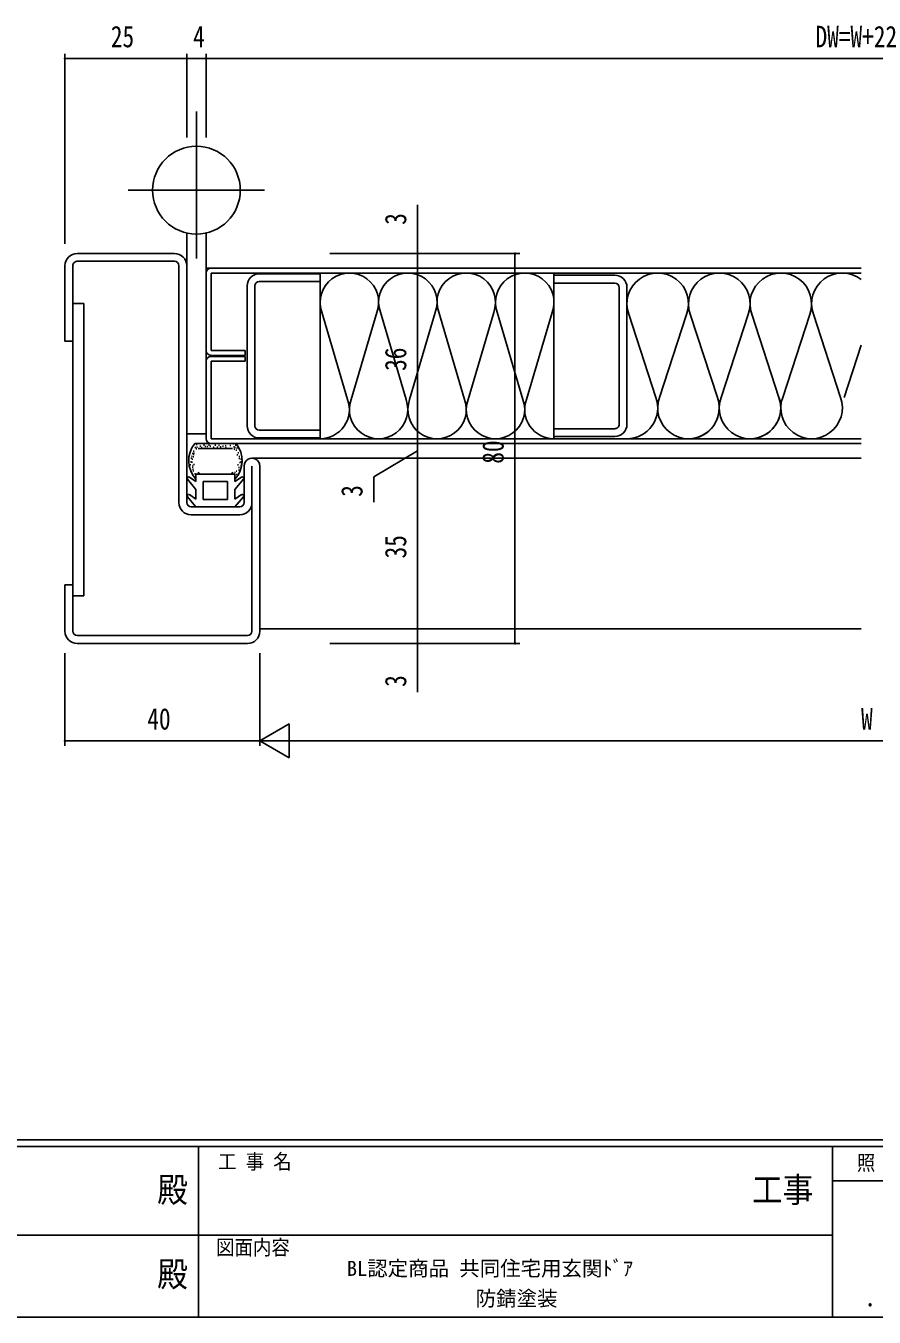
# Model space of a CAD drawing. Units: millimetres, scale not verified. Extents: x -397 to 397, y -282 to 282.
# Drawn here: x -44.4 to 129.8, y -282.1 to -17.1 of the extents above; entities that cross this region are included whole.
import ezdxf
from ezdxf.enums import TextEntityAlignment as Align

# ---------------------------------------------------------------- set-up
doc = ezdxf.new("R2010")
doc.units = ezdxf.units.MM
doc.header["$LTSCALE"] = 2
for name, color, linetype in [('0-1_USER1', 3, 'Continuous'), ('0-2_YKK_11', 7, 'Continuous'), ('0-3_YKK_12', 2, 'Continuous'), ('0-4_YKK_13', 4, 'Continuous'), ('0-6_YKK_D', 6, 'Continuous'), ('0-7_YKK_ZWAK', 7, 'Continuous')]:
    doc.layers.add(name, color=color, linetype=linetype)
doc.styles.add('ＭＳ ゴシック', font='')
doc.styles.get('ＭＳ ゴシック').set_extended_font_data('MS Gothic')

msp = doc.modelspace()

# ---------------------------------------------------------------- linework, layer by layer
at = {"layer": '0-2_YKK_11'}
for p, q in [((-13.818, -63.856), (-33.818, -63.856)), ((-33.818, -65.456), (-13.818, -65.456)), ((-12.918, -66.356), (-12.918, -114.956)), ((-11.318, -114.956), (-11.318, -66.356)), ((1.082, -70.506), (1.082, -99.206)), ((2.682, -99.206), (2.682, -70.506)), ((77.468, -98.906), (77.468, -70.806)), ((79.068, -70.806), (79.068, -98.906)), ((0.482, -107.456), (0.482, -114.956)), ((2.082, -107.456), (2.082, -141.356)), ((3.682, -141.356), (3.682, -107.456)), ((-0.418, -115.856), (-10.418, -115.856)), ((-10.418, -117.456), (-0.418, -117.456)), ((1.182, -142.256), (-33.817, -142.256)), ((-33.818, -143.856), (1.182, -143.856))]:
    msp.add_line(p, q, dxfattribs=at)
for points in [[(-36.318, -66.356), (-36.318, -81.856), (-34.718, -81.856), (-34.718, -66.356)], [(3.582, -69.606), (16.082, -69.606), (16.082, -68.006), (3.582, -68.006)], [(76.568, -69.906), (64.068, -69.906), (64.068, -68.306), (76.568, -68.306)], [(3.582, -101.706), (16.082, -101.706), (16.082, -100.106), (3.582, -100.106)], [(76.568, -101.406), (64.068, -101.406), (64.068, -99.806), (76.568, -99.806)], [(-34.717, -141.356), (-34.717, -131.856), (-36.318, -131.856), (-36.318, -141.356)]]:
    msp.add_lwpolyline(points, dxfattribs=at)
for centre, radius, start, end in [((-33.818, -66.356), 2.5, 89.99998, 180.00002), ((-33.818, -66.356), 0.9, 89.99998, 180.00002), ((-13.818, -66.356), 2.5, 0, 90.00033), ((-13.818, -66.356), 0.9, 0, 89.99998), ((3.582, -70.506), 2.5, 90.00001, 179.99999), ((76.568, -70.806), 2.5, 359.99999, 89.99997), ((3.582, -70.506), 0.9, 90.00001, 179.99999), ((76.568, -70.806), 0.9, 359.99998, 89.99996), ((3.582, -99.206), 2.5, 180.00001, 269.99999), ((3.582, -99.206), 0.9, 180.00001, 269.99999), ((76.568, -98.906), 2.5, 269.99991, 0), ((76.568, -98.906), 0.9, 269.99995, 359.99999), ((2.082, -107.456), 1.6, 0, 180.00054), ((-10.418, -114.956), 2.5, 180.00002, 270), ((-10.418, -114.956), 0.9, 180.00002, 270), ((-0.418, -114.956), 0.9, 270, 359.99901), ((-0.418, -114.956), 2.5, 270, 0), ((-33.818, -141.356), 2.5, 180.00002, 270), ((-33.817, -141.356), 0.9, 180.00002, 270), ((1.182, -141.356), 0.9, 270, 0), ((1.182, -141.356), 2.5, 270, 0)]:
    msp.add_arc(centre, radius, start, end, dxfattribs=at)
at = {"layer": '0-3_YKK_12'}
for p, q in [((-7.318, -66.856), (-6.318, -66.856)), ((2.082, -105.856), (127.182, -105.856)), ((3.682, -140.856), (127.182, -140.856))]:
    msp.add_line(p, q, dxfattribs=at)
at = {"layer": '0-4_YKK_13'}
for p, q in [((-9.318, -64.856), (-9.318, -34.719)), ((-23.318, -50.856), (4.682, -50.856)), ((-11.318, -59.631), (-11.318, -100.856)), ((-7.318, -59.631), (-7.318, -100.856)), ((-7.318, -83.756), (-7.318, -67.856)), ((-6.318, -66.856), (127.182, -66.856)), ((-6.318, -67.856), (127.182, -67.856)), ((-6.318, -83.756), (-6.318, -67.856)), ((16.082, -67.856), (16.082, -101.856)), ((64.068, -67.856), (64.068, -101.856)), ((84.182, -66.856), (127.182, -66.856)), ((84.182, -67.856), (127.182, -67.856)), ((-32.418, -74.106), (-34.718, -74.106)), ((-34.718, -74.106), (-34.718, -134.106)), ((-32.418, -134.106), (-32.418, -74.106)), ((16.441, -75.899), (21.721, -93.805)), ((27.714, -75.926), (22.447, -93.796)), ((28.441, -75.899), (33.721, -93.805)), ((39.714, -75.926), (34.447, -93.796)), ((40.441, -75.899), (45.721, -93.805)), ((51.714, -75.926), (46.447, -93.796)), ((52.441, -75.899), (57.721, -93.805)), ((63.714, -75.926), (58.447, -93.796)), ((79.446, -76.327), (85.006, -93.377)), ((91.318, -76.355), (85.772, -93.367)), ((92.084, -76.327), (97.644, -93.377)), ((92.084, -76.327), (97.644, -93.377)), ((103.956, -76.355), (98.41, -93.367)), ((103.956, -76.355), (98.41, -93.367)), ((104.722, -76.327), (110.282, -93.377)), ((104.722, -76.327), (110.282, -93.377)), ((116.594, -76.355), (111.048, -93.367)), ((116.594, -76.355), (111.048, -93.367)), ((117.36, -76.327), (122.92, -93.377)), ((-6.318, -83.756), (0.682, -83.756)), ((0.682, -84.756), (-6.318, -84.756)), ((0.682, -83.756), (0.682, -84.756)), ((127.182, -82.642), (123.686, -93.367)), ((-7.318, -85.956), (-7.318, -101.856)), ((0.682, -84.956), (-6.318, -84.956)), ((-6.318, -85.956), (0.682, -85.956)), ((-6.318, -85.956), (-6.318, -101.856)), ((0.682, -85.956), (0.682, -84.956)), ((-11.318, -100.856), (-8.318, -100.856)), ((-10.318, -100.856), (-7.318, -100.856)), ((-1.175, -102.856), (-9.66, -102.856)), ((-9.4, -103.009), (-9.2, -103.009)), ((-7.892, -103.157), (-7.692, -103.157)), ((-6.819, -103.211), (-6.619, -103.211)), ((-6.318, -101.856), (127.182, -101.856)), ((-6.318, -102.856), (127.182, -102.856)), ((-5.55, -103.175), (-5.35, -103.175)), ((-4.817, -103.247), (-4.617, -103.247)), ((-2.494, -103.265), (-2.294, -103.265)), ((-1.813, -102.89), (-1.613, -102.89)), ((-1.384, -103.152), (-1.184, -103.152)), ((84.182, -102.856), (127.182, -102.856)), ((-10.497, -105.848), (-10.297, -105.848)), ((-10.366, -105.455), (-10.166, -105.455)), ((-10.199, -104.858), (-9.999, -104.858)), ((-10.092, -105.586), (-9.892, -105.586)), ((-9.984, -104.381), (-9.784, -104.381)), ((-9.961, -105.085), (-9.761, -105.085)), ((-9.925, -104.846), (-9.725, -104.846)), ((-9.65, -103.641), (-9.45, -103.641)), ((-9.46, -103.94), (-9.26, -103.94)), ((-9.304, -103.558), (-9.104, -103.558)), ((-8.937, -103.856), (-1.898, -103.856)), ((-8.624, -103.354), (-8.424, -103.354)), ((-8.338, -103.64), (-8.138, -103.64)), ((-7.623, -103.426), (-7.423, -103.426)), ((-7.177, -103.443), (-6.977, -103.443)), ((-6.551, -103.354), (-6.351, -103.354)), ((-5.89, -103.586), (-5.69, -103.586)), ((-5.103, -103.586), (-4.903, -103.586)), ((-4.424, -103.533), (-4.224, -103.533)), ((-3.995, -103.39), (-3.795, -103.39)), ((-3.406, -103.336), (-3.206, -103.336)), ((-3.334, -103.729), (-3.134, -103.729)), ((-1.69, -103.551), (-1.49, -103.551)), ((-1.622, -103.999), (-1.422, -103.999)), ((-1.503, -103.653), (-1.303, -103.653)), ((-1.217, -104.238), (-1.017, -104.238)), ((-1.086, -103.761), (-0.886, -103.761)), ((-1.026, -105.156), (-0.826, -105.156)), ((-0.811, -104.775), (-0.611, -104.775)), ((-0.608, -105.49), (-0.408, -105.49)), ((-0.585, -105.908), (-0.385, -105.908)), ((-10.7, -107.244), (-10.5, -107.244)), ((-10.509, -106.612), (-10.309, -106.612)), ((-10.33, -106.636), (-10.13, -106.636)), ((-10.295, -106.039), (-10.095, -106.039)), ((-10.169, -107.659), (-9.969, -107.659)), ((-10.163, -107.327), (-9.963, -107.327)), ((-10.122, -108.082), (-9.922, -108.082)), ((-10.063, -108.469), (-9.863, -108.469)), ((-9.937, -107.16), (-9.737, -107.16)), ((-1.195, -108.492), (-0.995, -108.492)), ((-0.859, -107.232), (-0.659, -107.232)), ((-0.714, -108.316), (-0.514, -108.316)), ((-0.656, -107.753), (-0.456, -107.753)), ((-0.453, -106.731), (-0.253, -106.731)), ((-0.298, -107.339), (-0.098, -107.339)), ((-0.286, -106.051), (-0.086, -106.051)), ((-0.251, -106.588), (-0.051, -106.588)), ((-9.418, -112.256), (-11.162, -110.178)), ((-9.418, -110.637), (-10.765, -109.735)), ((-9.735, -109.09), (-9.535, -109.09)), ((-9.418, -110.637), (-9.418, -109.156)), ((-9.418, -109.156), (-5.418, -109.156)), ((-7.918, -114.356), (-7.918, -110.656)), ((-7.918, -110.656), (-2.918, -110.656)), ((-1.418, -109.156), (-5.418, -109.156)), ((-2.918, -114.356), (-2.918, -110.656)), ((-1.489, -108.821), (-1.289, -108.821)), ((-1.418, -110.637), (-1.418, -109.156)), ((-1.418, -110.637), (-0.07, -109.735)), ((-1.418, -112.256), (0.327, -110.178)), ((-1.137, -109.196), (-0.937, -109.196)), ((-9.418, -115.856), (-11.162, -113.778)), ((-9.418, -114.237), (-10.765, -113.335)), ((-9.418, -114.237), (-9.418, -112.256)), ((-1.418, -114.237), (-1.418, -112.256)), ((-1.418, -114.237), (-0.07, -113.335)), ((-1.418, -115.856), (0.327, -113.778)), ((-1.418, -115.856), (-9.418, -115.856)), ((-7.918, -114.356), (-2.918, -114.356)), ((-34.718, -134.106), (-32.418, -134.106))]:
    msp.add_line(p, q, dxfattribs=at)
msp.add_circle((-9.318, -50.856), 9, dxfattribs=at)
for centre, radius, start, end in [((-6.318, -67.856), 1, 90, 180), ((22.082, -73.856), 6, 339.82127, 199.90497), ((34.082, -73.856), 6, 339.82127, 199.90497), ((46.082, -73.856), 6, 339.82127, 199.90497), ((58.082, -73.856), 6, 339.82127, 199.90497), ((85.387, -74.175), 6.319, 339.82127, 199.90497), ((98.025, -74.175), 6.319, 339.82127, 199.90497), ((98.025, -74.175), 6.319, 339.82127, 199.90497), ((110.663, -74.175), 6.319, 339.82127, 199.90497), ((110.663, -74.175), 6.319, 339.82127, 199.90497), ((123.301, -74.175), 6.319, 52.10387, 199.90497), ((-6.318, -83.756), 1, 180, 270), ((-6.318, -85.956), 1, 90, 180), ((16.082, -95.856), 6, 270, 19.99623), ((28.082, -95.856), 6, 159.91252, 19.99623), ((40.082, -95.856), 6, 159.91252, 19.99623), ((52.082, -95.856), 6, 159.91252, 19.99623), ((64.082, -95.856), 6, 159.91252, 269.86312), ((79.068, -95.537), 6.319, 270, 19.99623), ((91.706, -95.537), 6.319, 159.91252, 19.99623), ((91.706, -95.537), 6.319, 270, 19.99623), ((104.344, -95.537), 6.319, 159.91252, 19.99623), ((104.344, -95.537), 6.319, 270, 19.99623), ((116.982, -95.537), 6.319, 159.91252, 19.99623), ((-5.418, -106.356), 5.5, 140.48036, 223.34175), ((-6.318, -101.856), 1, 180, 270), ((-5.418, -106.356), 5.5, 316.65824, 39.51963), ((-10.932, -109.985), 0.3, 56.21114, 220.00244), ((-5.418, -106.356), 4.3, 213.7499, 220.62928), ((-5.418, -106.356), 4.3, 319.37051, 326.2499), ((0.097, -109.985), 0.3, 319.99756, 123.78886), ((-10.932, -113.585), 0.3, 56.21114, 220.00244), ((0.097, -113.585), 0.3, 319.99756, 123.78886)]:
    msp.add_arc(centre, radius, start, end, dxfattribs=at)
at = {"layer": '0-6_YKK_D'}
for p, q in [((-36.318, -61.856), (-36.318, -22.856)), ((-11.318, -38.171), (-11.318, -22.856)), ((-11.318, -40.081), (-11.318, -22.856)), ((-7.318, -40.081), (-7.318, -22.856)), ((-7.318, -38.171), (-7.318, -22.856)), ((-36.318, -23.856), (-11.318, -23.856)), ((-7.318, -23.856), (-11.318, -23.856)), ((264.682, -23.856), (-7.318, -23.856)), ((36.082, -63.856), (36.082, -53.856)), ((18.082, -63.856), (37.082, -63.856)), ((18.082, -63.856), (57.082, -63.856)), ((36.082, -66.856), (36.082, -63.856)), ((56.082, -63.856), (56.082, -143.856)), ((36.082, -66.856), (36.082, -102.856)), ((36.082, -104.356), (27.1, -109.664)), ((27.1, -109.664), (27.1, -114.864)), ((36.082, -140.856), (36.082, -143.856)), ((18.082, -143.856), (37.082, -143.856)), ((18.082, -143.856), (57.082, -143.856)), ((36.082, -143.856), (36.082, -153.856)), ((-36.318, -145.856), (-36.318, -164.856)), ((3.682, -145.856), (3.682, -164.856)), ((3.682, -145.856), (3.682, -164.856)), ((3.682, -163.856), (9.745, -160.356)), ((9.745, -167.356), (9.745, -160.356)), ((-36.318, -163.856), (3.682, -163.856)), ((3.682, -163.856), (15.807, -163.856)), ((3.682, -163.856), (9.745, -167.356)), ((10.682, -163.856), (246.682, -163.856))]:
    msp.add_line(p, q, dxfattribs=at)
msp.add_lwpolyline([(36.082, -102.856), (36.082, -105.856), (36.082, -140.856)], dxfattribs=at)
for centre, start, end in [((-36.318, -23.856), 0, 180), ((-11.318, -23.856), 0, 180), ((-11.318, -23.856), 0, 180), ((-7.318, -23.856), 0, 180), ((-7.318, -23.856), 0, 180), ((-36.318, -23.856), 180, 0), ((-11.318, -23.856), 180, 0), ((-11.318, -23.856), 180, 0), ((-7.318, -23.856), 180, 0), ((-7.318, -23.856), 180, 0), ((36.082, -63.856), 90, 270), ((36.082, -63.856), 270, 90), ((56.082, -63.856), 90, 270), ((56.082, -63.856), 270, 90), ((36.082, -66.856), 90, 270), ((36.082, -66.856), 90, 270), ((36.082, -66.856), 270, 90), ((36.082, -66.856), 270, 90), ((36.082, -102.856), 90, 270), ((36.082, -102.856), 90, 270), ((36.082, -102.856), 270, 90), ((36.082, -102.856), 270, 90), ((36.082, -105.856), 90, 270), ((36.082, -105.856), 90, 270), ((36.082, -105.856), 270, 90), ((36.082, -105.856), 270, 90), ((36.082, -140.856), 90, 270), ((36.082, -140.856), 90, 270), ((36.082, -140.856), 270, 90), ((36.082, -140.856), 270, 90), ((36.082, -143.856), 90, 270), ((36.082, -143.856), 270, 90), ((56.082, -143.856), 90, 270), ((56.082, -143.856), 270, 90), ((-36.318, -163.856), 0, 180), ((-36.318, -163.856), 180, 0)]:
    msp.add_arc(centre, 0.106, start, end, dxfattribs=at)
at = {"layer": '0-7_YKK_ZWAK'}
for p, q in [((376.1, -245.7), (-393.9, -245.7)), ((338.3, -247.1), (-393.9, -247.1)), ((-8.9, -247.1), (-8.9, -282.1)), ((121.3, -247.1), (121.3, -282.1)), ((189.484, -254.099), (121.3, -254.099)), ((-136.3, -265.299), (-7.5, -265.299)), ((-7.5, -265.299), (121.3, -265.299)), ((-393.9, -282.1), (338.3, -282.1))]:
    msp.add_line(p, q, dxfattribs=at)

# ---------------------------------------------------------------- texts
at = {"layer": '0-1_USER1', "style": 'ＭＳ ゴシック'}
for s, p in [('BL認定商品 共同住宅用玄関ﾄﾞｱ', (21.557, -274.549)), ('防錆塗装', (48.017, -280.725))]:
    msp.add_text(s, height=3.079, dxfattribs=at).set_placement(p, align=Align.BOTTOM_LEFT)
at = {"layer": '0-6_YKK_D', "style": 'ＭＳ ゴシック', "width": 0.8}
for s, p in [('25', (-26.9, -22.856)), ('4', (-10.015, -22.856)), ('DW=W+22', (117.791, -22.856)), ('40', (-19.412, -162.856)), ('W', (127.147, -162.856))]:
    msp.add_text(s, height=4.399, dxfattribs=at).set_placement(p, align=Align.BOTTOM_LEFT)
for s, p in [('3', (35.082, -57.967)), ('36', (35.082, -87.938)), ('80', (55.082, -106.987)), ('3', (26.1, -113.774)), ('35', (35.082, -126.426)), ('3', (35.082, -152.767))]:
    msp.add_text(s, height=4.399, rotation=90, dxfattribs=at).set_placement(p, align=Align.BOTTOM_LEFT)
at = {"layer": '0-7_YKK_ZWAK', "style": 'ＭＳ ゴシック', "width": 0.9}
for s, height, p in [('工 事 名', 3.079, (-4.888, -252.633)), ('照  査', 3.079, (126.289, -252.88)), ('殿', 5.132, (-17.382, -260.056)), ('工事', 5.132, (104.731, -260.056)), ('図面内容', 3.079, (-5.283, -270.248)), ('殿', 5.132, (-17.382, -277.378)), (' ． ．', 3.592, (125.755, -281.046))]:
    msp.add_text(s, height=height, dxfattribs=at).set_placement(p, align=Align.BOTTOM_LEFT)

doc.saveas('drawing.dxf')
